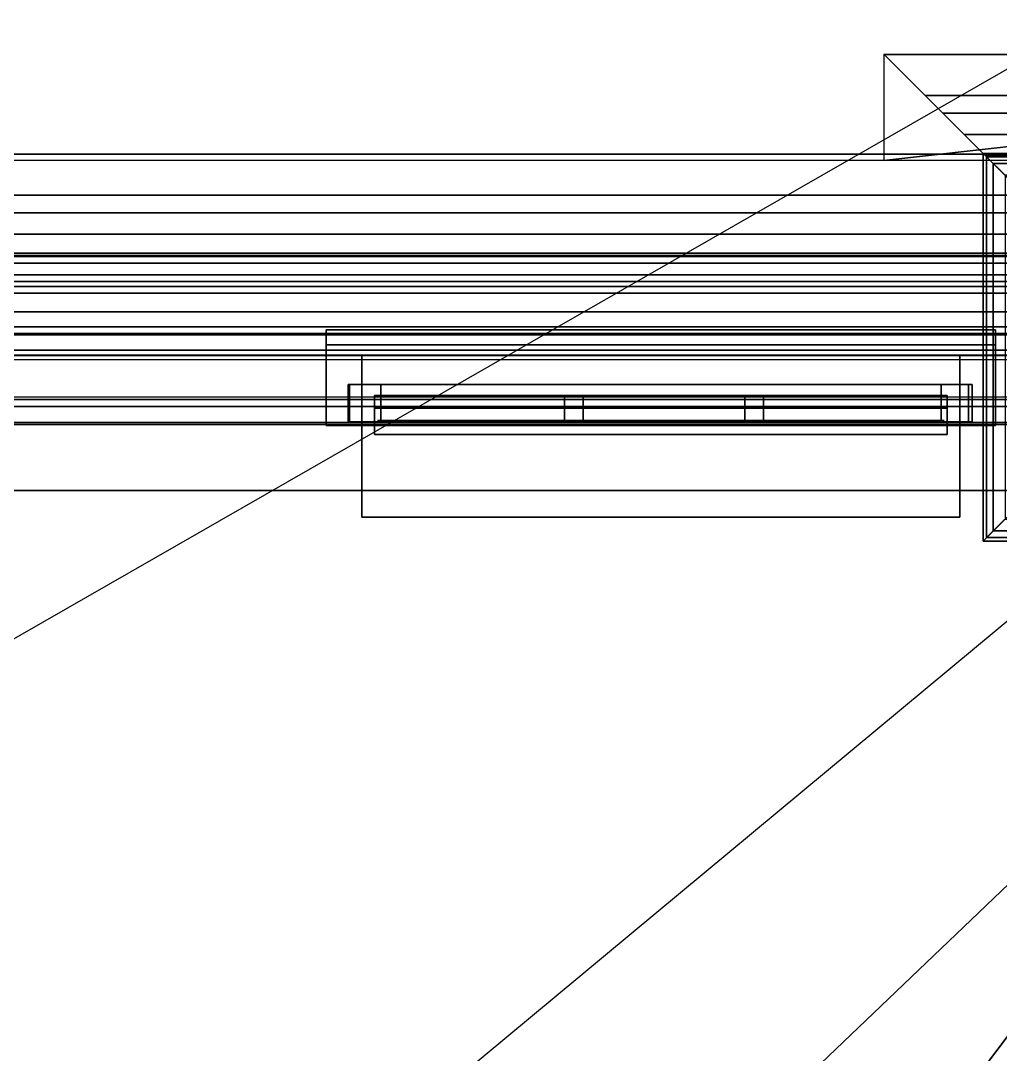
# Model space of a CAD drawing. Extents: x -152 to 154, y -106 to 95.
# Drawn here: x 103.27 to 119, y 59.44 to 76.05 of the extents above; entities that cross this region are included whole.
import ezdxf

# ---------------------------------------------------------------- set-up
doc = ezdxf.new("R2010")
doc.units = 0
for name, color, linetype in [('GLASS', 19, 'CONTINUOUS'), ('GROUND1', 253, 'CONTINUOUS'), ('ROOF1', 37, 'CONTINUOUS'), ('ROOF2', 59, 'CONTINUOUS'), ('WALL', 254, 'CONTINUOUS'), ('WALLBASE', 250, 'CONTINUOUS'), ('WALLCOV', 37, 'CONTINUOUS'), ('WALLVERT', 37, 'CONTINUOUS'), ('WINDOW', 9, 'CONTINUOUS')]:
    doc.layers.add(name, color=color, linetype=linetype)

msp = doc.modelspace()

# ---------------------------------------------------------------- linework, layer by layer
at = {"layer": 'GLASS'}
for points in [[(109, 69.623505, 87), (118.100006, 69.623505, 87), (118.100006, 69.623505, 61), (109, 69.623505, 61)], [(109, 69.623505, 50), (118.100006, 69.623505, 50), (118.100006, 69.623505, 24), (109, 69.623505, 24)], [(109, 69.623505, 16.5), (118.100006, 69.623505, 16.5), (118.100006, 69.623505, 5.5), (109, 69.623505, 5.5)]]:
    msp.add_3dface(points, dxfattribs=at)
at = {"layer": 'GROUND1', "invisible_edges": 8}
for points in [[(-151.5, 95, -0.075062), (-151.5, -80, -0.075062), (153.5, 95, -0.075062)], [(-151.5, -80, -0.075062), (-56.949997, -80, -0.075062), (153.5, 95, -0.075062)], [(-56.949997, -80, -0.075062), (-56.949997, -106, -0.075062), (153.5, 95, -0.075062)], [(153.5, 95, -0.075062), (-56.949997, -106, -0.075062), (58.949997, -80, -0.075062)], [(153.5, -80, -0.075062), (153.5, 95, -0.075062), (58.949997, -80, -0.075062)]]:
    msp.add_3dface(points, dxfattribs=at)
at = {"layer": 'ROOF1'}
for points in [[(0.5, 70, 105.704536), (0.5, 10, 135.704529), (82.527527, 10, 135.704529), (127.5, 70, 105.704536)], [(127.5, -52, 105.704536), (127.5, 10, 105.704536), (127.5, 70, 105.704536), (82.527527, 10, 135.704529)]]:
    msp.add_3dface(points, dxfattribs=at)
at = {"layer": 'ROOF2'}
for points in [[(132.100006, -55.5, 107.236023), (132.100006, 73.800003, 107.236023), (-130, 73.800003, 107.236023), (-130, -55.5, 107.236023)], [(127.156631, 70.400963, 105.287766), (81.848633, 10.275219, 135.787766), (82.33374, 9.811211, 135.787766), (127.651321, 69.949677, 105.287766)], [(127.156631, 70.400963, 105.287766), (127.156631, 70.400963, 104.300003), (81.848633, 10.275219, 134.800003), (81.848633, 10.275219, 135.787766)], [(127.651321, 69.949677, 106.277718), (82.33374, 9.811207, 136.77771), (82.818832, 9.347198, 136.77771), (128.145996, 69.498383, 106.277718)], [(127.651321, 69.949677, 106.277718), (127.651321, 69.949677, 105.287766), (82.33374, 9.811211, 135.787766), (82.33374, 9.811207, 136.77771)], [(82.818832, 9.347198, 136.77771), (82.818848, 9.347198, 135.787766), (128.146011, 69.498383, 105.287766), (128.145996, 69.498383, 106.277718)], [(128.146011, 69.498383, 105.287766), (82.818848, 9.347198, 135.787766), (83.30394, 8.88319, 135.787766), (128.640686, 69.047089, 105.287766)], [(128.640686, 69.047089, 104.300003), (128.640686, 69.047089, 105.287766), (83.30394, 8.88319, 135.787766), (83.30394, 8.88319, 134.800003)]]:
    msp.add_3dface(points, dxfattribs=at)
at = {"layer": 'WALL', "invisible_edges": 8}
for points in [[(118.350006, 70.668549, 87.199997), (102.25, 70.668549, 100), (124.75, 70.668549, 100)], [(108.75, 70.668549, 87.199997), (102.25, 70.668549, 100), (118.350006, 70.668549, 87.199997)], [(108.75, 70.668549, 60.800003), (102.25, 70.668549, 100), (108.75, 70.668549, 87.199997)], [(102.25, 70.668549, 55), (108.75, 70.668549, 60.800003), (124.75, 70.668549, 55)], [(102.25, 70.668549, 55), (102.25, 70.668549, 100), (108.75, 70.668549, 60.800003)], [(118.350006, 70.668549, 50.200001), (102.25, 70.668549, 55), (124.75, 70.668549, 55)], [(108.75, 70.668549, 50.200001), (102.25, 70.668549, 55), (118.350006, 70.668549, 50.200001)], [(108.75, 70.668549, 23.800003), (102.25, 70.668549, 55), (108.75, 70.668549, 50.200001)], [(102.25, 70.668549, 19), (108.75, 70.668549, 23.800003), (124.75, 70.668549, 19)], [(102.25, 70.668549, 19), (102.25, 70.668549, 55), (108.75, 70.668549, 23.800003)], [(124.75, 70.668549, 55), (108.75, 70.668549, 60.800003), (118.350006, 70.668549, 60.800003)], [(124.75, 70.668549, 19), (108.75, 70.668549, 23.800003), (118.350006, 70.668549, 23.800003)], [(124.75, 70.668549, 55), (118.350006, 70.668549, 87.199997), (124.75, 70.668549, 100)], [(124.75, 70.668549, 55), (118.350006, 70.668549, 60.800003), (118.350006, 70.668549, 87.199997)], [(124.75, 70.668549, 19), (118.350006, 70.668549, 50.200001), (124.75, 70.668549, 55)], [(124.75, 70.668549, 19), (118.350006, 70.668549, 23.800003), (118.350006, 70.668549, 50.200001)]]:
    msp.add_3dface(points, dxfattribs=at)
at = {"layer": 'WALL'}
for points in [[(118.350006, 70.668549, 60.800003), (108.75, 70.668549, 60.800003), (108.75, 68.068542, 60.800003), (118.350006, 68.068542, 60.800003)], [(108.75, 70.668549, 60.800003), (108.75, 70.668549, 87.199997), (108.75, 68.068542, 87.199997), (108.75, 68.068542, 60.800003)], [(108.75, 70.668549, 87.199997), (118.350006, 70.668549, 87.199997), (118.350006, 68.068542, 87.199997), (108.75, 68.068542, 87.199997)], [(118.350006, 70.668549, 23.800003), (108.75, 70.668549, 23.800003), (108.75, 68.068542, 23.800003), (118.350006, 68.068542, 23.800003)], [(108.75, 70.668549, 23.800003), (108.75, 70.668549, 50.200001), (108.75, 68.068542, 50.200001), (108.75, 68.068542, 23.800003)], [(108.75, 70.668549, 50.200001), (118.350006, 70.668549, 50.200001), (118.350006, 68.068542, 50.200001), (108.75, 68.068542, 50.200001)], [(118.350006, 68.068542, 87.199997), (118.350006, 70.668549, 87.199997), (118.350006, 70.668549, 60.800003), (118.350006, 68.068542, 60.800003)], [(118.350006, 68.068542, 50.200001), (118.350006, 70.668549, 50.200001), (118.350006, 70.668549, 23.800003), (118.350006, 68.068542, 23.800003)]]:
    msp.add_3dface(points, dxfattribs=at)
at = {"layer": 'WALLBASE', "invisible_edges": 8}
for points in [[(118.350006, 70.668549, 16.700001), (102.25, 70.668549, 19), (124.75, 70.668549, 19)], [(108.75, 70.668549, 16.700001), (102.25, 70.668549, 19), (118.350006, 70.668549, 16.700001)], [(108.75, 70.668549, 5.300003), (102.25, 70.668549, 19), (108.75, 70.668549, 16.700001)], [(102.25, 70.668549, -0.5), (108.75, 70.668549, 5.300003), (124.75, 70.668549, -0.5)], [(102.25, 70.668549, -0.5), (102.25, 70.668549, 19), (108.75, 70.668549, 5.300003)], [(124.75, 70.668549, -0.5), (108.75, 70.668549, 5.300003), (118.350006, 70.668549, 5.300003)], [(124.75, 70.668549, -0.5), (118.350006, 70.668549, 16.700001), (124.75, 70.668549, 19)], [(124.75, 70.668549, -0.5), (118.350006, 70.668549, 5.300003), (118.350006, 70.668549, 16.700001)]]:
    msp.add_3dface(points, dxfattribs=at)
at = {"layer": 'WALLBASE'}
for points in [[(118.350006, 70.668549, 5.300003), (108.75, 70.668549, 5.300003), (108.75, 68.068542, 5.300003), (118.350006, 68.068542, 5.300003)], [(108.75, 70.668549, 5.300003), (108.75, 70.668549, 16.700001), (108.75, 68.068542, 16.700001), (108.75, 68.068542, 5.300003)], [(108.75, 70.668549, 16.700001), (118.350006, 70.668549, 16.700001), (118.350006, 68.068542, 16.700001), (108.75, 68.068542, 16.700001)], [(118.350006, 68.068542, 16.700001), (118.350006, 70.668549, 16.700001), (118.350006, 70.668549, 5.300003), (118.350006, 68.068542, 5.300003)]]:
    msp.add_3dface(points, dxfattribs=at)
at = {"layer": 'WALLCOV'}
for points in [[(117.137787, 75.50222, 106.785728), (117.132828, 75.507179, 107.244904), (132.42717, 75.507179, 107.244904), (132.422211, 75.50222, 106.785728)], [(117.794678, 74.845329, 106.677689), (117.137787, 75.50222, 106.785728), (132.422211, 75.50222, 106.785728), (131.76532, 74.845329, 106.677689)], [(118.080276, 74.559723, 106.434586), (117.794678, 74.845329, 106.677689), (131.76532, 74.845329, 106.677689), (131.479721, 74.559723, 106.434586)], [(118.423004, 74.217003, 106.029434), (118.080276, 74.559723, 106.056442), (131.479721, 74.559723, 106.056442), (131.136993, 74.217003, 106.029434)], [(118.080276, 74.559723, 106.056442), (118.080276, 74.559723, 106.434586), (131.479721, 74.559723, 106.434586), (131.479721, 74.559723, 106.056442)], [(118.765732, 73.874275, 105.273132), (118.423004, 74.217003, 105.543243), (131.136993, 74.217003, 105.543243), (130.794266, 73.874275, 105.273132)], [(118.423004, 74.217003, 105.543243), (118.423004, 74.217003, 106.029434), (131.136993, 74.217003, 106.029434), (131.136993, 74.217003, 105.543243)], [(-130.502228, 73.902222, 106.785728), (-130.507172, 73.907181, 107.244904), (132.107178, 73.907181, 107.244904), (132.102219, 73.902222, 106.785728)], [(-129.845337, 73.245331, 106.677689), (-130.502228, 73.902222, 106.785728), (132.102219, 73.902222, 106.785728), (131.445328, 73.245331, 106.677689)], [(119.372833, 68.332825, 99.524506), (118.727036, 67.687042, 99.524506), (118.727036, 73.912964, 99.524506), (119.372833, 73.267174, 99.524506)], [(118.727036, 67.687042, 99.524506), (118.727036, 67.687042, 99.766678), (118.727036, 73.912964, 99.766678), (118.727036, 73.912964, 99.524506)], [(118.727036, 67.687042, 99.766678), (118.888489, 67.848488, 100.008842), (118.888489, 73.751518, 100.008842), (118.727036, 73.912964, 99.766678)], [(119.372833, 73.267174, 99.524506), (118.727036, 73.912964, 99.524506), (130.832962, 73.912964, 99.524506), (130.187164, 73.267174, 99.524506)], [(118.727036, 73.912964, 99.524506), (118.727036, 73.912964, 99.766678), (130.832962, 73.912964, 99.766678), (130.832962, 73.912964, 99.524506)], [(118.727036, 73.912964, 99.766678), (118.888489, 73.751518, 100.008842), (130.671509, 73.751518, 100.008842), (130.832962, 73.912964, 99.766678)], [(121.193359, 71.44664, 105.219116), (118.765732, 73.874275, 105.273132), (130.794266, 73.874275, 105.273132), (128.366638, 71.44664, 105.219116)], [(119.076843, 68.036842, 100.789169), (118.780853, 67.740852, 101.246597), (118.780853, 73.859146, 101.246597), (119.076843, 73.563164, 100.789169)], [(118.780853, 67.740852, 101.246597), (119.184479, 68.14447, 101.273506), (119.184479, 73.455528, 101.273506), (118.780853, 73.859146, 101.246597)], [(119.076843, 73.563164, 100.789169), (118.780853, 73.859146, 101.246597), (130.779144, 73.859146, 101.246597), (130.483154, 73.563164, 100.789169)], [(118.780853, 73.859146, 101.246597), (119.184479, 73.455528, 101.273506), (130.375519, 73.455528, 101.273506), (130.779144, 73.859146, 101.246597)], [(118.888489, 67.848488, 100.008842), (118.888489, 67.848488, 100.600815), (118.888489, 73.751518, 100.600815), (118.888489, 73.751518, 100.008842)], [(118.888489, 67.848488, 100.600815), (119.265198, 68.225197, 100.627716), (119.265198, 73.374809, 100.627716), (118.888489, 73.751518, 100.600815)], [(118.888489, 73.751518, 100.008842), (118.888489, 73.751518, 100.600815), (130.671509, 73.751518, 100.600815), (130.671509, 73.751518, 100.008842)], [(118.888489, 73.751518, 100.600815), (119.265198, 73.374809, 100.627716), (130.2948, 73.374809, 100.627716), (130.671509, 73.751518, 100.600815)], [(-129.559723, 72.959724, 106.434586), (-129.845337, 73.245331, 106.677689), (131.445328, 73.245331, 106.677689), (131.159729, 72.959724, 106.434586)], [(-129.21701, 72.617004, 106.029434), (-129.559723, 72.959724, 106.056442), (131.159729, 72.959724, 106.056442), (130.817001, 72.617004, 106.029434)], [(-129.559723, 72.959724, 106.056442), (-129.559723, 72.959724, 106.434586), (131.159729, 72.959724, 106.434586), (131.159729, 72.959724, 106.056442)], [(-128.874268, 72.274277, 105.273132), (-129.21701, 72.617004, 105.543243), (130.817001, 72.617004, 105.543243), (130.474274, 72.274277, 105.273132)], [(-129.21701, 72.617004, 105.543243), (-129.21701, 72.617004, 106.029434), (130.817001, 72.617004, 106.029434), (130.817001, 72.617004, 105.543243)], [(-128.267181, 71.667175, 99.524506), (-128.912964, 72.312965, 99.524506), (130.51297, 72.312965, 99.524506), (129.867172, 71.667175, 99.524506)], [(-128.912964, 72.312965, 99.524506), (-128.912964, 72.312965, 99.766678), (130.51297, 72.312965, 99.766678), (130.51297, 72.312965, 99.524506)], [(-128.912964, 72.312965, 99.766678), (-128.751526, 72.15152, 100.008842), (130.351517, 72.15152, 100.008842), (130.51297, 72.312965, 99.766678)], [(-126.44664, 69.846642, 105.219116), (-128.874268, 72.274277, 105.273132), (130.474274, 72.274277, 105.273132), (128.046646, 69.846642, 105.219116)], [(-128.563171, 71.963165, 100.789169), (-128.859146, 72.259148, 101.246597), (130.459152, 72.259148, 101.246597), (130.163162, 71.963165, 100.789169)], [(-128.859146, 72.259148, 101.246597), (-128.455536, 71.85553, 101.273506), (130.055527, 71.85553, 101.273506), (130.459152, 72.259148, 101.246597)], [(-128.751526, 72.15152, 100.008842), (-128.751526, 72.15152, 100.600815), (130.351517, 72.15152, 100.600815), (130.351517, 72.15152, 100.008842)], [(-128.751526, 72.15152, 100.600815), (-128.374817, 71.774811, 100.627716), (129.974808, 71.774811, 100.627716), (130.351517, 72.15152, 100.600815)], [(-128.374817, 71.774811, 100.627716), (-128.563171, 71.963165, 100.789169), (130.163162, 71.963165, 100.789169), (129.974808, 71.774811, 100.627716)], [(-128.455536, 71.85553, 101.273506), (-128.267181, 71.667175, 101.085152), (129.867172, 71.667175, 101.085152), (130.055527, 71.85553, 101.273506)], [(-127.971191, 71.371193, 100.035751), (-128.267181, 71.667175, 99.524506), (129.867172, 71.667175, 99.524506), (129.571198, 71.371193, 100.035751)], [(-128.267181, 71.667175, 101.085152), (-127.621391, 71.021393, 101.246597), (129.22139, 71.021393, 101.246597), (129.867172, 71.667175, 101.085152)], [(-127.199997, 70.599998, 100.1269), (-127.971191, 71.371193, 100.035751), (129.571198, 71.371193, 100.035751), (128.800003, 70.599998, 100.1269)], [(-127.271591, 70.671593, 102.591988), (-127.729019, 71.129021, 102.834152), (129.329025, 71.129021, 102.834152), (128.871597, 70.671593, 102.591988)], [(-127.729019, 71.129021, 102.834152), (-126.560883, 69.960884, 102.896202), (128.160889, 69.960884, 102.896202), (129.329025, 71.129021, 102.834152)], [(-127.621391, 71.021393, 101.246597), (-127.35231, 70.752312, 101.085152), (128.952316, 70.752312, 101.085152), (129.22139, 71.021393, 101.246597)], [(-127.35231, 70.752312, 101.085152), (-127.271591, 70.671593, 102.591988), (128.871597, 70.671593, 102.591988), (128.952316, 70.752312, 101.085152)], [(-126.560883, 69.960884, 102.896202), (-126.189598, 69.5896, 103.112289), (127.789597, 69.5896, 103.112289), (128.160889, 69.960884, 102.896202)], [(-126.161041, 69.561043, 104.949005), (-126.44664, 69.846642, 105.219116), (128.046646, 69.846642, 105.219116), (127.761047, 69.561043, 104.949005)], [(-126.189598, 69.5896, 103.112289), (-126.161041, 69.561043, 104.949005), (127.761047, 69.561043, 104.949005), (127.789597, 69.5896, 103.112289)], [(130.187164, 68.332825, 99.524506), (130.832962, 67.687042, 99.524506), (118.727036, 67.687042, 99.524506), (119.372833, 68.332825, 99.524506)], [(130.779144, 67.740852, 101.246597), (130.375519, 68.14447, 101.273506), (119.184479, 68.14447, 101.273506), (118.780853, 67.740852, 101.246597)], [(130.671509, 67.848488, 100.600815), (130.2948, 68.225197, 100.627716), (119.265198, 68.225197, 100.627716), (118.888489, 67.848488, 100.600815)], [(130.483154, 68.036842, 100.789169), (130.779144, 67.740852, 101.246597), (118.780853, 67.740852, 101.246597), (119.076843, 68.036842, 100.789169)], [(130.832962, 67.687042, 99.766678), (130.671509, 67.848488, 100.008842), (118.888489, 67.848488, 100.008842), (118.727036, 67.687042, 99.766678)], [(130.671509, 67.848488, 100.008842), (130.671509, 67.848488, 100.600815), (118.888489, 67.848488, 100.600815), (118.888489, 67.848488, 100.008842)], [(130.832962, 67.687042, 99.524506), (130.832962, 67.687042, 99.766678), (118.727036, 67.687042, 99.766678), (118.727036, 67.687042, 99.524506)]]:
    msp.add_3dface(points, dxfattribs=at)
at = {"layer": 'WALLCOV', "invisible_edges": 8}
for points in [[(117.132828, 75.507179, 107.244904), (117.132828, 73.800003, 107.244904), (132.42717, 75.507179, 107.244904)], [(132.100006, 73.800003, 107.244904), (132.42717, 75.507179, 107.244904), (117.132828, 73.800003, 107.244904)]]:
    msp.add_3dface(points, dxfattribs=at)
at = {"layer": 'WALLVERT'}
for points in [[(122.5, 68.5, 22), (122.5, 71, 22), (-122.5, 71, 22), (-122.5, 68.5, 22)], [(-122.5, 71, 19), (122.5, 71, 19), (122.5, 68.5, 19), (-122.5, 68.5, 19)], [(-122.5, 71, 22), (122.5, 71, 22), (122.5, 71, 19), (-122.5, 71, 19)], [(122.5, 68.5, 19), (122.5, 68.5, 22), (-122.5, 68.5, 22), (-122.5, 68.5, 19)]]:
    msp.add_3dface(points, dxfattribs=at)
at = {"layer": 'WINDOW'}
for points in [[(108.174255, 71.07782, 60.849998), (118.925751, 71.07782, 60.849998), (118.925751, 69.545197, 60.849998), (108.174255, 69.545197, 60.849998)], [(108.174255, 71.07782, 61.024178), (108.174255, 70.840797, 61.025642), (108.174255, 70.836784, 61.150002), (108.174255, 70.839424, 61.025002)], [(108.174255, 71.07782, 60.849998), (108.174255, 71.07782, 61.024178), (118.925751, 71.07782, 61.024178), (118.925751, 71.07782, 60.849998)], [(118.925751, 70.839424, 61.025002), (118.925751, 71.07782, 61.024178), (108.174255, 71.07782, 61.024178), (108.174255, 70.839424, 61.025002)], [(118.925751, 69.545197, 60.849998), (118.925751, 71.07782, 60.849998), (108.174255, 71.07782, 60.849998), (108.174255, 69.545197, 60.849998)], [(108.174255, 70.836784, 60.550003), (108.174255, 70.840797, 60.674355), (108.174255, 71.07782, 60.675819), (108.174255, 70.839424, 60.675003)], [(118.925751, 71.07782, 60.675819), (108.174255, 71.07782, 60.675819), (108.174255, 71.07782, 60.849998), (118.925751, 71.07782, 60.849998)], [(108.174255, 71.07782, 60.675819), (118.925751, 71.07782, 60.675819), (118.925751, 70.839424, 60.675003), (108.174255, 70.839424, 60.675003)], [(108.174255, 71.07782, 23.849998), (118.925751, 71.07782, 23.849998), (118.925751, 69.545197, 23.849998), (108.174255, 69.545197, 23.849998)], [(108.174255, 71.07782, 24.024178), (108.174255, 70.840797, 24.025642), (108.174255, 70.836784, 24.150002), (108.174255, 70.839424, 24.025002)], [(108.174255, 71.07782, 23.849998), (108.174255, 71.07782, 24.024178), (118.925751, 71.07782, 24.024178), (118.925751, 71.07782, 23.849998)], [(118.925751, 70.839424, 24.025002), (118.925751, 71.07782, 24.024178), (108.174255, 71.07782, 24.024178), (108.174255, 70.839424, 24.025002)], [(118.925751, 69.545197, 23.849998), (118.925751, 71.07782, 23.849998), (108.174255, 71.07782, 23.849998), (108.174255, 69.545197, 23.849998)], [(108.174255, 70.836784, 23.550003), (108.174255, 70.840797, 23.674355), (108.174255, 71.07782, 23.675819), (108.174255, 70.839424, 23.675003)], [(118.925751, 71.07782, 23.675819), (108.174255, 71.07782, 23.675819), (108.174255, 71.07782, 23.849998), (118.925751, 71.07782, 23.849998)], [(108.174255, 71.07782, 23.675819), (118.925751, 71.07782, 23.675819), (118.925751, 70.839424, 23.675003), (108.174255, 70.839424, 23.675003)], [(108.174255, 71.07782, 5.349998), (118.925751, 71.07782, 5.349998), (118.925751, 69.545197, 5.349998), (108.174255, 69.545197, 5.349998)], [(108.174255, 71.07782, 5.524178), (108.174255, 70.840797, 5.525642), (108.174255, 70.836784, 5.650002), (108.174255, 70.839424, 5.525002)], [(108.174255, 71.07782, 5.349998), (108.174255, 71.07782, 5.524178), (118.925751, 71.07782, 5.524178), (118.925751, 71.07782, 5.349998)], [(118.925751, 70.839424, 5.525002), (118.925751, 71.07782, 5.524178), (108.174255, 71.07782, 5.524178), (108.174255, 70.839424, 5.525002)], [(118.925751, 69.545197, 5.349998), (118.925751, 71.07782, 5.349998), (108.174255, 71.07782, 5.349998), (108.174255, 69.545197, 5.349998)], [(108.174255, 70.836784, 5.050003), (108.174255, 70.840797, 5.174355), (108.174255, 71.07782, 5.175819), (108.174255, 70.839424, 5.175003)], [(118.925751, 71.07782, 5.175819), (108.174255, 71.07782, 5.175819), (108.174255, 71.07782, 5.349998), (118.925751, 71.07782, 5.349998)], [(108.174255, 71.07782, 5.175819), (118.925751, 71.07782, 5.175819), (118.925751, 70.839424, 5.175003), (108.174255, 70.839424, 5.175003)], [(108.174255, 70.839424, 61.025002), (108.174255, 70.836784, 61.150002), (118.925751, 70.836784, 61.150002), (118.925751, 70.839424, 61.025002)], [(118.925751, 70.836784, 60.550003), (108.174255, 70.836784, 60.550003), (108.174255, 70.839424, 60.675003), (118.925751, 70.839424, 60.675003)], [(108.174255, 70.839424, 24.025002), (108.174255, 70.836784, 24.150002), (118.925751, 70.836784, 24.150002), (118.925751, 70.839424, 24.025002)], [(118.925751, 70.836784, 23.550003), (108.174255, 70.836784, 23.550003), (108.174255, 70.839424, 23.675003), (118.925751, 70.839424, 23.675003)], [(108.174255, 70.839424, 5.525002), (108.174255, 70.836784, 5.650002), (118.925751, 70.836784, 5.650002), (118.925751, 70.839424, 5.525002)], [(118.925751, 70.836784, 5.050003), (108.174255, 70.836784, 5.050003), (108.174255, 70.839424, 5.175003), (118.925751, 70.839424, 5.175003)], [(118.925751, 69.545197, 61.150002), (118.925751, 70.836784, 61.150002), (108.174255, 70.836784, 61.150002), (108.174255, 69.545197, 61.150002)], [(108.174255, 70.836784, 60.550003), (118.925751, 70.836784, 60.550003), (118.925751, 69.545197, 60.550003), (108.174255, 69.545197, 60.550003)], [(118.925751, 69.545197, 24.150002), (118.925751, 70.836784, 24.150002), (108.174255, 70.836784, 24.150002), (108.174255, 69.545197, 24.150002)], [(108.174255, 70.836784, 23.550003), (118.925751, 70.836784, 23.550003), (118.925751, 69.545197, 23.550003), (108.174255, 69.545197, 23.550003)], [(118.925751, 69.545197, 5.650002), (118.925751, 70.836784, 5.650002), (108.174255, 70.836784, 5.650002), (108.174255, 69.545197, 5.650002)], [(108.174255, 70.836784, 5.050003), (118.925751, 70.836784, 5.050003), (118.925751, 69.545197, 5.050003), (108.174255, 69.545197, 5.050003)], [(118.488998, 69.599998, 87.5), (118.488998, 70.199997, 87.5), (108.526993, 70.199997, 87.5), (108.526993, 69.599998, 87.5)], [(108.526993, 70.199997, 87.5), (108.526993, 70.199997, 87), (108.526993, 69.599998, 87), (108.526993, 69.599998, 87.5)], [(118.488998, 70.199997, 87.5), (118.488998, 70.199997, 87), (108.526993, 70.199997, 87), (108.526993, 70.199997, 87.5)], [(108.526993, 70.199997, 87), (118.488998, 70.199997, 87), (118.488998, 69.599998, 87), (108.526993, 69.599998, 87)], [(118.488998, 69.599998, 50.5), (118.488998, 70.199997, 50.5), (108.526993, 70.199997, 50.5), (108.526993, 69.599998, 50.5)], [(108.526993, 70.199997, 50.5), (108.526993, 70.199997, 50), (108.526993, 69.599998, 50), (108.526993, 69.599998, 50.5)], [(118.488998, 70.199997, 50.5), (118.488998, 70.199997, 50), (108.526993, 70.199997, 50), (108.526993, 70.199997, 50.5)], [(108.526993, 70.199997, 50), (118.488998, 70.199997, 50), (118.488998, 69.599998, 50), (108.526993, 69.599998, 50)], [(118.488998, 69.599998, 17), (118.488998, 70.199997, 17), (108.526993, 70.199997, 17), (108.526993, 69.599998, 17)], [(108.526993, 70.199997, 17), (108.526993, 70.199997, 16.5), (108.526993, 69.599998, 16.5), (108.526993, 69.599998, 17)], [(118.488998, 70.199997, 17), (118.488998, 70.199997, 16.5), (108.526993, 70.199997, 16.5), (108.526993, 70.199997, 17)], [(108.526993, 70.199997, 16.5), (118.488998, 70.199997, 16.5), (118.488998, 69.599998, 16.5), (108.526993, 69.599998, 16.5)], [(108.550003, 69.599998, 87.488998), (108.550003, 70.199997, 87.488998), (108.550003, 70.199997, 60.626999), (108.550003, 69.599998, 60.626999)], [(108.550003, 70.199997, 60.626999), (109.050003, 70.199997, 60.626999), (109.050003, 69.599998, 60.626999), (108.550003, 69.599998, 60.626999)], [(108.550003, 70.199997, 87.488998), (109.050003, 70.199997, 87.488998), (109.050003, 70.199997, 60.626999), (108.550003, 70.199997, 60.626999)], [(109.050003, 69.599998, 87.488998), (109.050003, 70.199997, 87.488998), (108.550003, 70.199997, 87.488998), (108.550003, 69.599998, 87.488998)], [(108.550003, 69.599998, 50.488998), (108.550003, 70.199997, 50.488998), (108.550003, 70.199997, 23.626999), (108.550003, 69.599998, 23.626999)], [(108.550003, 70.199997, 23.626999), (109.050003, 70.199997, 23.626999), (109.050003, 69.599998, 23.626999), (108.550003, 69.599998, 23.626999)], [(108.550003, 70.199997, 50.488998), (109.050003, 70.199997, 50.488998), (109.050003, 70.199997, 23.626999), (108.550003, 70.199997, 23.626999)], [(109.050003, 69.599998, 50.488998), (109.050003, 70.199997, 50.488998), (108.550003, 70.199997, 50.488998), (108.550003, 69.599998, 50.488998)], [(108.550003, 69.599998, 16.988998), (108.550003, 70.199997, 16.988998), (108.550003, 70.199997, 5.126999), (108.550003, 69.599998, 5.126999)], [(108.550003, 70.199997, 5.126999), (109.050003, 70.199997, 5.126999), (109.050003, 69.599998, 5.126999), (108.550003, 69.599998, 5.126999)], [(108.550003, 70.199997, 16.988998), (109.050003, 70.199997, 16.988998), (109.050003, 70.199997, 5.126999), (108.550003, 70.199997, 5.126999)], [(109.050003, 69.599998, 16.988998), (109.050003, 70.199997, 16.988998), (108.550003, 70.199997, 16.988998), (108.550003, 69.599998, 16.988998)], [(109.050003, 70.199997, 60.626999), (109.050003, 70.199997, 87.488998), (109.050003, 69.599998, 87.488998), (109.050003, 69.599998, 60.626999)], [(109.050003, 70.199997, 23.626999), (109.050003, 70.199997, 50.488998), (109.050003, 69.599998, 50.488998), (109.050003, 69.599998, 23.626999)], [(109.050003, 70.199997, 5.126999), (109.050003, 70.199997, 16.988998), (109.050003, 69.599998, 16.988998), (109.050003, 69.599998, 5.126999)], [(118.050003, 69.599998, 87.488998), (118.050003, 70.199997, 87.488998), (118.050003, 70.199997, 60.626999), (118.050003, 69.599998, 60.626999)], [(118.050003, 70.199997, 60.626999), (118.550003, 70.199997, 60.626999), (118.550003, 69.599998, 60.626999), (118.050003, 69.599998, 60.626999)], [(118.050003, 70.199997, 87.488998), (118.550003, 70.199997, 87.488998), (118.550003, 70.199997, 60.626999), (118.050003, 70.199997, 60.626999)], [(118.550003, 69.599998, 87.488998), (118.550003, 70.199997, 87.488998), (118.050003, 70.199997, 87.488998), (118.050003, 69.599998, 87.488998)], [(118.050003, 69.599998, 50.488998), (118.050003, 70.199997, 50.488998), (118.050003, 70.199997, 23.626999), (118.050003, 69.599998, 23.626999)], [(118.050003, 70.199997, 23.626999), (118.550003, 70.199997, 23.626999), (118.550003, 69.599998, 23.626999), (118.050003, 69.599998, 23.626999)], [(118.050003, 70.199997, 50.488998), (118.550003, 70.199997, 50.488998), (118.550003, 70.199997, 23.626999), (118.050003, 70.199997, 23.626999)], [(118.550003, 69.599998, 50.488998), (118.550003, 70.199997, 50.488998), (118.050003, 70.199997, 50.488998), (118.050003, 69.599998, 50.488998)], [(118.050003, 69.599998, 16.988998), (118.050003, 70.199997, 16.988998), (118.050003, 70.199997, 5.126999), (118.050003, 69.599998, 5.126999)], [(118.050003, 70.199997, 5.126999), (118.550003, 70.199997, 5.126999), (118.550003, 69.599998, 5.126999), (118.050003, 69.599998, 5.126999)], [(118.050003, 70.199997, 16.988998), (118.550003, 70.199997, 16.988998), (118.550003, 70.199997, 5.126999), (118.050003, 70.199997, 5.126999)], [(118.550003, 69.599998, 16.988998), (118.550003, 70.199997, 16.988998), (118.050003, 70.199997, 16.988998), (118.050003, 69.599998, 16.988998)], [(118.488998, 69.599998, 87), (118.488998, 70.199997, 87), (118.488998, 70.199997, 87.5), (118.488998, 69.599998, 87.5)], [(118.488998, 69.599998, 50), (118.488998, 70.199997, 50), (118.488998, 70.199997, 50.5), (118.488998, 69.599998, 50.5)], [(118.488998, 69.599998, 16.5), (118.488998, 70.199997, 16.5), (118.488998, 70.199997, 17), (118.488998, 69.599998, 17)], [(118.550003, 70.199997, 60.626999), (118.550003, 70.199997, 87.488998), (118.550003, 69.599998, 87.488998), (118.550003, 69.599998, 60.626999)], [(118.550003, 70.199997, 23.626999), (118.550003, 70.199997, 50.488998), (118.550003, 69.599998, 50.488998), (118.550003, 69.599998, 23.626999)], [(118.550003, 70.199997, 5.126999), (118.550003, 70.199997, 16.988998), (118.550003, 69.599998, 16.988998), (118.550003, 69.599998, 5.126999)], [(118.149994, 69.599998, 64.75), (118.149994, 70.023506, 64.75), (108.949997, 70.023506, 64.75), (108.949997, 69.599998, 64.75)], [(108.949997, 70.023506, 64.449997), (118.149994, 70.023506, 64.449997), (118.149994, 69.599998, 64.449997), (108.949997, 69.599998, 64.449997)], [(108.949997, 70.023506, 64.75), (108.949997, 70.023506, 64.449997), (108.949997, 69.599998, 64.449997), (108.949997, 69.599998, 64.75)], [(118.149994, 70.023506, 64.75), (118.149994, 70.023506, 64.449997), (108.949997, 70.023506, 64.449997), (108.949997, 70.023506, 64.75)], [(118.149994, 69.599998, 68.550003), (118.149994, 70.023506, 68.550003), (108.949997, 70.023506, 68.550003), (108.949997, 69.599998, 68.550003)], [(108.949997, 70.023506, 68.25), (118.149994, 70.023506, 68.25), (118.149994, 69.599998, 68.25), (108.949997, 69.599998, 68.25)], [(108.949997, 70.023506, 68.550003), (108.949997, 70.023506, 68.25), (108.949997, 69.599998, 68.25), (108.949997, 69.599998, 68.550003)], [(118.149994, 70.023506, 68.550003), (118.149994, 70.023506, 68.25), (108.949997, 70.023506, 68.25), (108.949997, 70.023506, 68.550003)], [(118.149994, 69.599998, 72.601501), (118.149994, 70.023506, 72.601501), (108.949997, 70.023506, 72.601501), (108.949997, 69.599998, 72.601501)], [(108.949997, 70.023506, 71.998505), (118.149994, 70.023506, 71.998505), (118.149994, 69.599998, 71.998505), (108.949997, 69.599998, 71.998505)], [(108.949997, 70.023506, 72.601501), (108.949997, 70.023506, 71.998505), (108.949997, 69.599998, 71.998505), (108.949997, 69.599998, 72.601501)], [(118.149994, 70.023506, 72.601501), (118.149994, 70.023506, 71.998505), (108.949997, 70.023506, 71.998505), (108.949997, 70.023506, 72.601501)], [(118.149994, 69.599998, 76.150002), (118.149994, 70.023506, 76.150002), (108.949997, 70.023506, 76.150002), (108.949997, 69.599998, 76.150002)], [(108.949997, 70.023506, 75.849998), (118.149994, 70.023506, 75.849998), (118.149994, 69.599998, 75.849998), (108.949997, 69.599998, 75.849998)], [(108.949997, 70.023506, 76.150002), (108.949997, 70.023506, 75.849998), (108.949997, 69.599998, 75.849998), (108.949997, 69.599998, 76.150002)], [(118.149994, 70.023506, 76.150002), (118.149994, 70.023506, 75.849998), (108.949997, 70.023506, 75.849998), (108.949997, 70.023506, 76.150002)], [(118.149994, 69.599998, 79.75), (118.149994, 70.023506, 79.75), (108.949997, 70.023506, 79.75), (108.949997, 69.599998, 79.75)], [(108.949997, 70.023506, 79.449997), (118.149994, 70.023506, 79.449997), (118.149994, 69.599998, 79.449997), (108.949997, 69.599998, 79.449997)], [(108.949997, 70.023506, 79.75), (108.949997, 70.023506, 79.449997), (108.949997, 69.599998, 79.449997), (108.949997, 69.599998, 79.75)], [(118.149994, 70.023506, 79.75), (118.149994, 70.023506, 79.449997), (108.949997, 70.023506, 79.449997), (108.949997, 70.023506, 79.75)], [(118.149994, 69.599998, 83.550003), (118.149994, 70.023506, 83.550003), (108.949997, 70.023506, 83.550003), (108.949997, 69.599998, 83.550003)], [(108.949997, 70.023506, 83.25), (118.149994, 70.023506, 83.25), (118.149994, 69.599998, 83.25), (108.949997, 69.599998, 83.25)], [(108.949997, 70.023506, 83.550003), (108.949997, 70.023506, 83.25), (108.949997, 69.599998, 83.25), (108.949997, 69.599998, 83.550003)], [(118.149994, 70.023506, 83.550003), (118.149994, 70.023506, 83.25), (108.949997, 70.023506, 83.25), (108.949997, 70.023506, 83.550003)], [(118.149994, 69.599998, 27.75), (118.149994, 70.023506, 27.75), (108.949997, 70.023506, 27.75), (108.949997, 69.599998, 27.75)], [(108.949997, 70.023506, 27.450001), (118.149994, 70.023506, 27.450001), (118.149994, 69.599998, 27.450001), (108.949997, 69.599998, 27.450001)], [(108.949997, 70.023506, 27.75), (108.949997, 70.023506, 27.450001), (108.949997, 69.599998, 27.450001), (108.949997, 69.599998, 27.75)], [(118.149994, 70.023506, 27.75), (118.149994, 70.023506, 27.450001), (108.949997, 70.023506, 27.450001), (108.949997, 70.023506, 27.75)], [(118.149994, 69.599998, 31.549999), (118.149994, 70.023506, 31.549999), (108.949997, 70.023506, 31.549999), (108.949997, 69.599998, 31.549999)], [(108.949997, 70.023506, 31.25), (118.149994, 70.023506, 31.25), (118.149994, 69.599998, 31.25), (108.949997, 69.599998, 31.25)], [(108.949997, 70.023506, 31.549999), (108.949997, 70.023506, 31.25), (108.949997, 69.599998, 31.25), (108.949997, 69.599998, 31.549999)], [(118.149994, 70.023506, 31.549999), (118.149994, 70.023506, 31.25), (108.949997, 70.023506, 31.25), (108.949997, 70.023506, 31.549999)], [(118.149994, 69.599998, 35.601501), (118.149994, 70.023506, 35.601501), (108.949997, 70.023506, 35.601501), (108.949997, 69.599998, 35.601501)], [(108.949997, 70.023506, 34.998501), (118.149994, 70.023506, 34.998501), (118.149994, 69.599998, 34.998501), (108.949997, 69.599998, 34.998501)], [(108.949997, 70.023506, 35.601501), (108.949997, 70.023506, 34.998501), (108.949997, 69.599998, 34.998501), (108.949997, 69.599998, 35.601501)], [(118.149994, 70.023506, 35.601501), (118.149994, 70.023506, 34.998501), (108.949997, 70.023506, 34.998501), (108.949997, 70.023506, 35.601501)], [(118.149994, 69.599998, 39.150002), (118.149994, 70.023506, 39.150002), (108.949997, 70.023506, 39.150002), (108.949997, 69.599998, 39.150002)], [(108.949997, 70.023506, 38.849998), (118.149994, 70.023506, 38.849998), (118.149994, 69.599998, 38.849998), (108.949997, 69.599998, 38.849998)], [(108.949997, 70.023506, 39.150002), (108.949997, 70.023506, 38.849998), (108.949997, 69.599998, 38.849998), (108.949997, 69.599998, 39.150002)], [(118.149994, 70.023506, 39.150002), (118.149994, 70.023506, 38.849998), (108.949997, 70.023506, 38.849998), (108.949997, 70.023506, 39.150002)], [(118.149994, 69.599998, 42.75), (118.149994, 70.023506, 42.75), (108.949997, 70.023506, 42.75), (108.949997, 69.599998, 42.75)], [(108.949997, 70.023506, 42.450001), (118.149994, 70.023506, 42.450001), (118.149994, 69.599998, 42.450001), (108.949997, 69.599998, 42.450001)], [(108.949997, 70.023506, 42.75), (108.949997, 70.023506, 42.450001), (108.949997, 69.599998, 42.450001), (108.949997, 69.599998, 42.75)], [(118.149994, 70.023506, 42.75), (118.149994, 70.023506, 42.450001), (108.949997, 70.023506, 42.450001), (108.949997, 70.023506, 42.75)], [(118.149994, 69.599998, 46.549999), (118.149994, 70.023506, 46.549999), (108.949997, 70.023506, 46.549999), (108.949997, 69.599998, 46.549999)], [(108.949997, 70.023506, 46.25), (118.149994, 70.023506, 46.25), (118.149994, 69.599998, 46.25), (108.949997, 69.599998, 46.25)], [(108.949997, 70.023506, 46.549999), (108.949997, 70.023506, 46.25), (108.949997, 69.599998, 46.25), (108.949997, 69.599998, 46.549999)], [(118.149994, 70.023506, 46.549999), (118.149994, 70.023506, 46.25), (108.949997, 70.023506, 46.25), (108.949997, 70.023506, 46.549999)], [(118.149994, 69.599998, 9.25), (118.149994, 70.023506, 9.25), (108.949997, 70.023506, 9.25), (108.949997, 69.599998, 9.25)], [(108.949997, 70.023506, 8.950001), (118.149994, 70.023506, 8.950001), (118.149994, 69.599998, 8.950001), (108.949997, 69.599998, 8.950001)], [(108.949997, 70.023506, 9.25), (108.949997, 70.023506, 8.950001), (108.949997, 69.599998, 8.950001), (108.949997, 69.599998, 9.25)], [(118.149994, 70.023506, 9.25), (118.149994, 70.023506, 8.950001), (108.949997, 70.023506, 8.950001), (108.949997, 70.023506, 9.25)], [(118.149994, 69.599998, 13.049999), (118.149994, 70.023506, 13.049999), (108.949997, 70.023506, 13.049999), (108.949997, 69.599998, 13.049999)], [(108.949997, 70.023506, 12.75), (118.149994, 70.023506, 12.75), (118.149994, 69.599998, 12.75), (108.949997, 69.599998, 12.75)], [(108.949997, 70.023506, 13.049999), (108.949997, 70.023506, 12.75), (108.949997, 69.599998, 12.75), (108.949997, 69.599998, 13.049999)], [(118.149994, 70.023506, 13.049999), (118.149994, 70.023506, 12.75), (108.949997, 70.023506, 12.75), (108.949997, 70.023506, 13.049999)], [(112, 69.599998, 61.099998), (112, 70.023506, 61.099998), (112.300003, 70.023506, 61.099998), (112.300003, 69.599998, 61.099998)], [(112, 70.023506, 87.399994), (112, 70.023506, 61.099998), (112, 69.599998, 61.099998), (112, 69.599998, 87.399994)], [(112.300003, 70.023506, 87.399994), (112, 70.023506, 87.399994), (112, 69.599998, 87.399994), (112.300003, 69.599998, 87.399994)], [(112.300003, 70.023506, 61.099998), (112, 70.023506, 61.099998), (112, 70.023506, 87.399994), (112.300003, 70.023506, 87.399994)], [(112, 69.599998, 24.099998), (112, 70.023506, 24.099998), (112.300003, 70.023506, 24.099998), (112.300003, 69.599998, 24.099998)], [(112, 70.023506, 50.399998), (112, 70.023506, 24.099998), (112, 69.599998, 24.099998), (112, 69.599998, 50.399998)], [(112.300003, 70.023506, 50.399998), (112, 70.023506, 50.399998), (112, 69.599998, 50.399998), (112.300003, 69.599998, 50.399998)], [(112.300003, 70.023506, 24.099998), (112, 70.023506, 24.099998), (112, 70.023506, 50.399998), (112.300003, 70.023506, 50.399998)], [(112, 69.599998, 5.599998), (112, 70.023506, 5.599998), (112.300003, 70.023506, 5.599998), (112.300003, 69.599998, 5.599998)], [(112, 70.023506, 16.899998), (112, 70.023506, 5.599998), (112, 69.599998, 5.599998), (112, 69.599998, 16.899998)], [(112.300003, 70.023506, 16.899998), (112, 70.023506, 16.899998), (112, 69.599998, 16.899998), (112.300003, 69.599998, 16.899998)], [(112.300003, 70.023506, 5.599998), (112, 70.023506, 5.599998), (112, 70.023506, 16.899998), (112.300003, 70.023506, 16.899998)], [(112.300003, 69.599998, 61.099998), (112.300003, 70.023506, 61.099998), (112.300003, 70.023506, 87.399994), (112.300003, 69.599998, 87.399994)], [(112.300003, 69.599998, 24.099998), (112.300003, 70.023506, 24.099998), (112.300003, 70.023506, 50.399998), (112.300003, 69.599998, 50.399998)], [(112.300003, 69.599998, 5.599998), (112.300003, 70.023506, 5.599998), (112.300003, 70.023506, 16.899998), (112.300003, 69.599998, 16.899998)], [(114.899994, 69.599998, 61.099998), (114.899994, 70.023506, 61.099998), (115.199997, 70.023506, 61.099998), (115.199997, 69.599998, 61.099998)], [(114.899994, 70.023506, 87.399994), (114.899994, 70.023506, 61.099998), (114.899994, 69.599998, 61.099998), (114.899994, 69.599998, 87.399994)], [(115.199997, 70.023506, 87.399994), (114.899994, 70.023506, 87.399994), (114.899994, 69.599998, 87.399994), (115.199997, 69.599998, 87.399994)], [(115.199997, 70.023506, 61.099998), (114.899994, 70.023506, 61.099998), (114.899994, 70.023506, 87.399994), (115.199997, 70.023506, 87.399994)], [(114.899994, 69.599998, 24.099998), (114.899994, 70.023506, 24.099998), (115.199997, 70.023506, 24.099998), (115.199997, 69.599998, 24.099998)], [(114.899994, 70.023506, 50.399998), (114.899994, 70.023506, 24.099998), (114.899994, 69.599998, 24.099998), (114.899994, 69.599998, 50.399998)], [(115.199997, 70.023506, 50.399998), (114.899994, 70.023506, 50.399998), (114.899994, 69.599998, 50.399998), (115.199997, 69.599998, 50.399998)], [(115.199997, 70.023506, 24.099998), (114.899994, 70.023506, 24.099998), (114.899994, 70.023506, 50.399998), (115.199997, 70.023506, 50.399998)], [(114.899994, 69.599998, 5.599998), (114.899994, 70.023506, 5.599998), (115.199997, 70.023506, 5.599998), (115.199997, 69.599998, 5.599998)], [(114.899994, 70.023506, 16.899998), (114.899994, 70.023506, 5.599998), (114.899994, 69.599998, 5.599998), (114.899994, 69.599998, 16.899998)], [(115.199997, 70.023506, 16.899998), (114.899994, 70.023506, 16.899998), (114.899994, 69.599998, 16.899998), (115.199997, 69.599998, 16.899998)], [(115.199997, 70.023506, 5.599998), (114.899994, 70.023506, 5.599998), (114.899994, 70.023506, 16.899998), (115.199997, 70.023506, 16.899998)], [(115.199997, 69.599998, 61.099998), (115.199997, 70.023506, 61.099998), (115.199997, 70.023506, 87.399994), (115.199997, 69.599998, 87.399994)], [(115.199997, 69.599998, 24.099998), (115.199997, 70.023506, 24.099998), (115.199997, 70.023506, 50.399998), (115.199997, 69.599998, 50.399998)], [(115.199997, 69.599998, 5.599998), (115.199997, 70.023506, 5.599998), (115.199997, 70.023506, 16.899998), (115.199997, 69.599998, 16.899998)], [(118.149994, 69.599998, 64.449997), (118.149994, 70.023506, 64.449997), (118.149994, 70.023506, 64.75), (118.149994, 69.599998, 64.75)], [(118.149994, 69.599998, 68.25), (118.149994, 70.023506, 68.25), (118.149994, 70.023506, 68.550003), (118.149994, 69.599998, 68.550003)], [(118.149994, 69.599998, 71.998505), (118.149994, 70.023506, 71.998505), (118.149994, 70.023506, 72.601501), (118.149994, 69.599998, 72.601501)], [(118.149994, 69.599998, 75.849998), (118.149994, 70.023506, 75.849998), (118.149994, 70.023506, 76.150002), (118.149994, 69.599998, 76.150002)], [(118.149994, 69.599998, 79.449997), (118.149994, 70.023506, 79.449997), (118.149994, 70.023506, 79.75), (118.149994, 69.599998, 79.75)], [(118.149994, 69.599998, 83.25), (118.149994, 70.023506, 83.25), (118.149994, 70.023506, 83.550003), (118.149994, 69.599998, 83.550003)], [(118.149994, 69.599998, 27.450001), (118.149994, 70.023506, 27.450001), (118.149994, 70.023506, 27.75), (118.149994, 69.599998, 27.75)], [(118.149994, 69.599998, 31.25), (118.149994, 70.023506, 31.25), (118.149994, 70.023506, 31.549999), (118.149994, 69.599998, 31.549999)], [(118.149994, 69.599998, 34.998501), (118.149994, 70.023506, 34.998501), (118.149994, 70.023506, 35.601501), (118.149994, 69.599998, 35.601501)], [(118.149994, 69.599998, 38.849998), (118.149994, 70.023506, 38.849998), (118.149994, 70.023506, 39.150002), (118.149994, 69.599998, 39.150002)], [(118.149994, 69.599998, 42.450001), (118.149994, 70.023506, 42.450001), (118.149994, 70.023506, 42.75), (118.149994, 69.599998, 42.75)], [(118.149994, 69.599998, 46.25), (118.149994, 70.023506, 46.25), (118.149994, 70.023506, 46.549999), (118.149994, 69.599998, 46.549999)], [(118.149994, 69.599998, 8.950001), (118.149994, 70.023506, 8.950001), (118.149994, 70.023506, 9.25), (118.149994, 69.599998, 9.25)], [(118.149994, 69.599998, 12.75), (118.149994, 70.023506, 12.75), (118.149994, 70.023506, 13.049999), (118.149994, 69.599998, 13.049999)], [(118.149994, 69.400002, 72.150002), (118.149994, 69.823502, 72.150002), (108.949997, 69.823502, 72.150002), (108.949997, 69.400002, 72.150002)], [(108.949997, 69.823502, 71.849998), (118.149994, 69.823502, 71.849998), (118.149994, 69.400002, 71.849998), (108.949997, 69.400002, 71.849998)], [(108.949997, 69.823502, 72.150002), (108.949997, 69.823502, 71.849998), (108.949997, 69.400002, 71.849998), (108.949997, 69.400002, 72.150002)], [(118.149994, 69.823502, 72.150002), (118.149994, 69.823502, 71.849998), (108.949997, 69.823502, 71.849998), (108.949997, 69.823502, 72.150002)], [(118.149994, 69.400002, 35.150002), (118.149994, 69.823502, 35.150002), (108.949997, 69.823502, 35.150002), (108.949997, 69.400002, 35.150002)], [(108.949997, 69.823502, 34.849998), (118.149994, 69.823502, 34.849998), (118.149994, 69.400002, 34.849998), (108.949997, 69.400002, 34.849998)], [(108.949997, 69.823502, 35.150002), (108.949997, 69.823502, 34.849998), (108.949997, 69.400002, 34.849998), (108.949997, 69.400002, 35.150002)], [(118.149994, 69.823502, 35.150002), (118.149994, 69.823502, 34.849998), (108.949997, 69.823502, 34.849998), (108.949997, 69.823502, 35.150002)], [(118.149994, 69.400002, 71.849998), (118.149994, 69.823502, 71.849998), (118.149994, 69.823502, 72.150002), (118.149994, 69.400002, 72.150002)], [(118.149994, 69.400002, 34.849998), (118.149994, 69.823502, 34.849998), (118.149994, 69.823502, 35.150002), (118.149994, 69.400002, 35.150002)], [(108.526993, 69.599998, 87), (118.488998, 69.599998, 87), (118.488998, 69.599998, 87.5), (108.526993, 69.599998, 87.5)], [(108.526993, 69.599998, 50), (118.488998, 69.599998, 50), (118.488998, 69.599998, 50.5), (108.526993, 69.599998, 50.5)], [(108.526993, 69.599998, 16.5), (118.488998, 69.599998, 16.5), (118.488998, 69.599998, 17), (108.526993, 69.599998, 17)], [(109.050003, 69.599998, 60.626999), (109.050003, 69.599998, 87.488998), (108.550003, 69.599998, 87.488998), (108.550003, 69.599998, 60.626999)], [(109.050003, 69.599998, 23.626999), (109.050003, 69.599998, 50.488998), (108.550003, 69.599998, 50.488998), (108.550003, 69.599998, 23.626999)], [(109.050003, 69.599998, 5.126999), (109.050003, 69.599998, 16.988998), (108.550003, 69.599998, 16.988998), (108.550003, 69.599998, 5.126999)], [(108.949997, 69.599998, 64.449997), (118.149994, 69.599998, 64.449997), (118.149994, 69.599998, 64.75), (108.949997, 69.599998, 64.75)], [(108.949997, 69.599998, 68.25), (118.149994, 69.599998, 68.25), (118.149994, 69.599998, 68.550003), (108.949997, 69.599998, 68.550003)], [(108.949997, 69.599998, 71.998505), (118.149994, 69.599998, 71.998505), (118.149994, 69.599998, 72.601501), (108.949997, 69.599998, 72.601501)], [(108.949997, 69.599998, 75.849998), (118.149994, 69.599998, 75.849998), (118.149994, 69.599998, 76.150002), (108.949997, 69.599998, 76.150002)], [(108.949997, 69.599998, 79.449997), (118.149994, 69.599998, 79.449997), (118.149994, 69.599998, 79.75), (108.949997, 69.599998, 79.75)], [(108.949997, 69.599998, 83.25), (118.149994, 69.599998, 83.25), (118.149994, 69.599998, 83.550003), (108.949997, 69.599998, 83.550003)], [(108.949997, 69.599998, 27.450001), (118.149994, 69.599998, 27.450001), (118.149994, 69.599998, 27.75), (108.949997, 69.599998, 27.75)], [(108.949997, 69.599998, 31.25), (118.149994, 69.599998, 31.25), (118.149994, 69.599998, 31.549999), (108.949997, 69.599998, 31.549999)], [(108.949997, 69.599998, 34.998501), (118.149994, 69.599998, 34.998501), (118.149994, 69.599998, 35.601501), (108.949997, 69.599998, 35.601501)], [(108.949997, 69.599998, 38.849998), (118.149994, 69.599998, 38.849998), (118.149994, 69.599998, 39.150002), (108.949997, 69.599998, 39.150002)], [(108.949997, 69.599998, 42.450001), (118.149994, 69.599998, 42.450001), (118.149994, 69.599998, 42.75), (108.949997, 69.599998, 42.75)], [(108.949997, 69.599998, 46.25), (118.149994, 69.599998, 46.25), (118.149994, 69.599998, 46.549999), (108.949997, 69.599998, 46.549999)], [(108.949997, 69.599998, 8.950001), (118.149994, 69.599998, 8.950001), (118.149994, 69.599998, 9.25), (108.949997, 69.599998, 9.25)], [(108.949997, 69.599998, 12.75), (118.149994, 69.599998, 12.75), (118.149994, 69.599998, 13.049999), (108.949997, 69.599998, 13.049999)], [(112, 69.599998, 87.399994), (112, 69.599998, 61.099998), (112.300003, 69.599998, 61.099998), (112.300003, 69.599998, 87.399994)], [(112, 69.599998, 50.399998), (112, 69.599998, 24.099998), (112.300003, 69.599998, 24.099998), (112.300003, 69.599998, 50.399998)], [(112, 69.599998, 16.899998), (112, 69.599998, 5.599998), (112.300003, 69.599998, 5.599998), (112.300003, 69.599998, 16.899998)], [(114.899994, 69.599998, 87.399994), (114.899994, 69.599998, 61.099998), (115.199997, 69.599998, 61.099998), (115.199997, 69.599998, 87.399994)], [(114.899994, 69.599998, 50.399998), (114.899994, 69.599998, 24.099998), (115.199997, 69.599998, 24.099998), (115.199997, 69.599998, 50.399998)], [(114.899994, 69.599998, 16.899998), (114.899994, 69.599998, 5.599998), (115.199997, 69.599998, 5.599998), (115.199997, 69.599998, 16.899998)], [(118.550003, 69.599998, 60.626999), (118.550003, 69.599998, 87.488998), (118.050003, 69.599998, 87.488998), (118.050003, 69.599998, 60.626999)], [(118.550003, 69.599998, 23.626999), (118.550003, 69.599998, 50.488998), (118.050003, 69.599998, 50.488998), (118.050003, 69.599998, 23.626999)], [(118.550003, 69.599998, 5.126999), (118.550003, 69.599998, 16.988998), (118.050003, 69.599998, 16.988998), (118.050003, 69.599998, 5.126999)], [(108.174255, 69.545197, 60.849998), (118.925751, 69.545197, 60.849998), (118.925751, 69.545197, 61.150002), (108.174255, 69.545197, 61.150002)], [(118.925751, 69.545197, 60.550003), (118.925751, 69.545197, 60.849998), (108.174255, 69.545197, 60.849998), (108.174255, 69.545197, 60.550003)], [(108.174255, 69.545197, 23.849998), (118.925751, 69.545197, 23.849998), (118.925751, 69.545197, 24.150002), (108.174255, 69.545197, 24.150002)], [(118.925751, 69.545197, 23.550003), (118.925751, 69.545197, 23.849998), (108.174255, 69.545197, 23.849998), (108.174255, 69.545197, 23.550003)], [(108.174255, 69.545197, 5.349998), (118.925751, 69.545197, 5.349998), (118.925751, 69.545197, 5.650002), (108.174255, 69.545197, 5.650002)], [(118.925751, 69.545197, 5.050003), (118.925751, 69.545197, 5.349998), (108.174255, 69.545197, 5.349998), (108.174255, 69.545197, 5.050003)], [(108.949997, 69.400002, 71.849998), (118.149994, 69.400002, 71.849998), (118.149994, 69.400002, 72.150002), (108.949997, 69.400002, 72.150002)], [(108.949997, 69.400002, 34.849998), (118.149994, 69.400002, 34.849998), (118.149994, 69.400002, 35.150002), (108.949997, 69.400002, 35.150002)]]:
    msp.add_3dface(points, dxfattribs=at)
at = {"layer": 'WINDOW', "invisible_edges": 8}
for points in [[(108.174255, 71.07782, 61.024178), (108.174255, 69.545197, 60.849998), (108.174255, 70.840431, 61.024864)], [(108.174255, 71.07782, 60.849998), (108.174255, 69.545197, 60.849998), (108.174255, 71.07782, 61.024178)], [(108.174255, 70.840431, 60.675133), (108.174255, 69.545197, 60.849998), (108.174255, 71.07782, 60.675819)], [(108.174255, 71.07782, 60.675819), (108.174255, 69.545197, 60.849998), (108.174255, 71.07782, 60.849998)], [(108.174255, 71.07782, 24.024178), (108.174255, 69.545197, 23.849998), (108.174255, 70.840431, 24.024864)], [(108.174255, 71.07782, 23.849998), (108.174255, 69.545197, 23.849998), (108.174255, 71.07782, 24.024178)], [(108.174255, 70.840431, 23.675133), (108.174255, 69.545197, 23.849998), (108.174255, 71.07782, 23.675819)], [(108.174255, 71.07782, 23.675819), (108.174255, 69.545197, 23.849998), (108.174255, 71.07782, 23.849998)], [(108.174255, 71.07782, 5.524178), (108.174255, 69.545197, 5.349998), (108.174255, 70.840431, 5.524864)], [(108.174255, 71.07782, 5.349998), (108.174255, 69.545197, 5.349998), (108.174255, 71.07782, 5.524178)], [(108.174255, 70.840431, 5.175133), (108.174255, 69.545197, 5.349998), (108.174255, 71.07782, 5.175819)], [(108.174255, 71.07782, 5.175819), (108.174255, 69.545197, 5.349998), (108.174255, 71.07782, 5.349998)], [(118.925751, 70.840797, 61.025642), (118.925751, 69.545197, 60.849998), (118.925751, 71.07782, 61.024178)], [(118.925751, 71.07782, 61.024178), (118.925751, 69.545197, 60.849998), (118.925751, 71.07782, 60.849998)], [(118.925751, 71.07782, 60.675819), (118.925751, 69.545197, 60.849998), (118.925751, 70.840797, 60.674355)], [(118.925751, 71.07782, 60.849998), (118.925751, 69.545197, 60.849998), (118.925751, 71.07782, 60.675819)], [(118.925751, 70.840797, 24.025642), (118.925751, 69.545197, 23.849998), (118.925751, 71.07782, 24.024178)], [(118.925751, 71.07782, 24.024178), (118.925751, 69.545197, 23.849998), (118.925751, 71.07782, 23.849998)], [(118.925751, 71.07782, 23.675819), (118.925751, 69.545197, 23.849998), (118.925751, 70.840797, 23.674355)], [(118.925751, 71.07782, 23.849998), (118.925751, 69.545197, 23.849998), (118.925751, 71.07782, 23.675819)], [(118.925751, 70.840797, 5.525642), (118.925751, 69.545197, 5.349998), (118.925751, 71.07782, 5.524178)], [(118.925751, 71.07782, 5.524178), (118.925751, 69.545197, 5.349998), (118.925751, 71.07782, 5.349998)], [(118.925751, 71.07782, 5.175819), (118.925751, 69.545197, 5.349998), (118.925751, 70.840797, 5.174355)], [(118.925751, 71.07782, 5.349998), (118.925751, 69.545197, 5.349998), (118.925751, 71.07782, 5.175819)], [(108.174255, 70.840431, 61.024864), (108.174255, 69.545197, 60.849998), (108.174255, 70.836784, 61.150002)], [(108.174255, 70.836784, 60.550003), (108.174255, 69.545197, 60.849998), (108.174255, 70.840431, 60.675133)], [(108.174255, 70.840431, 24.024864), (108.174255, 69.545197, 23.849998), (108.174255, 70.836784, 24.150002)], [(108.174255, 70.836784, 23.550003), (108.174255, 69.545197, 23.849998), (108.174255, 70.840431, 23.675133)], [(108.174255, 70.840431, 5.524864), (108.174255, 69.545197, 5.349998), (108.174255, 70.836784, 5.650002)], [(108.174255, 70.836784, 5.050003), (108.174255, 69.545197, 5.349998), (108.174255, 70.840431, 5.175133)], [(108.174255, 70.836784, 61.150002), (108.174255, 69.545197, 60.849998), (108.174255, 69.545197, 61.150002)], [(108.174255, 69.545197, 60.550003), (108.174255, 69.545197, 60.849998), (108.174255, 70.836784, 60.550003)], [(108.174255, 70.836784, 24.150002), (108.174255, 69.545197, 23.849998), (108.174255, 69.545197, 24.150002)], [(108.174255, 69.545197, 23.550003), (108.174255, 69.545197, 23.849998), (108.174255, 70.836784, 23.550003)], [(108.174255, 70.836784, 5.650002), (108.174255, 69.545197, 5.349998), (108.174255, 69.545197, 5.650002)], [(108.174255, 69.545197, 5.050003), (108.174255, 69.545197, 5.349998), (108.174255, 70.836784, 5.050003)], [(118.925751, 70.836784, 61.150002), (118.925751, 69.545197, 60.849998), (118.925751, 70.840797, 61.025642)], [(118.925751, 70.840797, 60.674355), (118.925751, 69.545197, 60.849998), (118.925751, 70.836784, 60.550003)], [(118.925751, 70.836784, 24.150002), (118.925751, 69.545197, 23.849998), (118.925751, 70.840797, 24.025642)], [(118.925751, 70.840797, 23.674355), (118.925751, 69.545197, 23.849998), (118.925751, 70.836784, 23.550003)], [(118.925751, 70.836784, 5.650002), (118.925751, 69.545197, 5.349998), (118.925751, 70.840797, 5.525642)], [(118.925751, 70.840797, 5.174355), (118.925751, 69.545197, 5.349998), (118.925751, 70.836784, 5.050003)], [(118.925751, 69.545197, 61.150002), (118.925751, 69.545197, 60.849998), (118.925751, 70.836784, 61.150002)], [(118.925751, 70.836784, 60.550003), (118.925751, 69.545197, 60.849998), (118.925751, 69.545197, 60.550003)], [(118.925751, 69.545197, 24.150002), (118.925751, 69.545197, 23.849998), (118.925751, 70.836784, 24.150002)], [(118.925751, 70.836784, 23.550003), (118.925751, 69.545197, 23.849998), (118.925751, 69.545197, 23.550003)], [(118.925751, 69.545197, 5.650002), (118.925751, 69.545197, 5.349998), (118.925751, 70.836784, 5.650002)], [(118.925751, 70.836784, 5.050003), (118.925751, 69.545197, 5.349998), (118.925751, 69.545197, 5.050003)]]:
    msp.add_3dface(points, dxfattribs=at)

doc.saveas('drawing.dxf')
